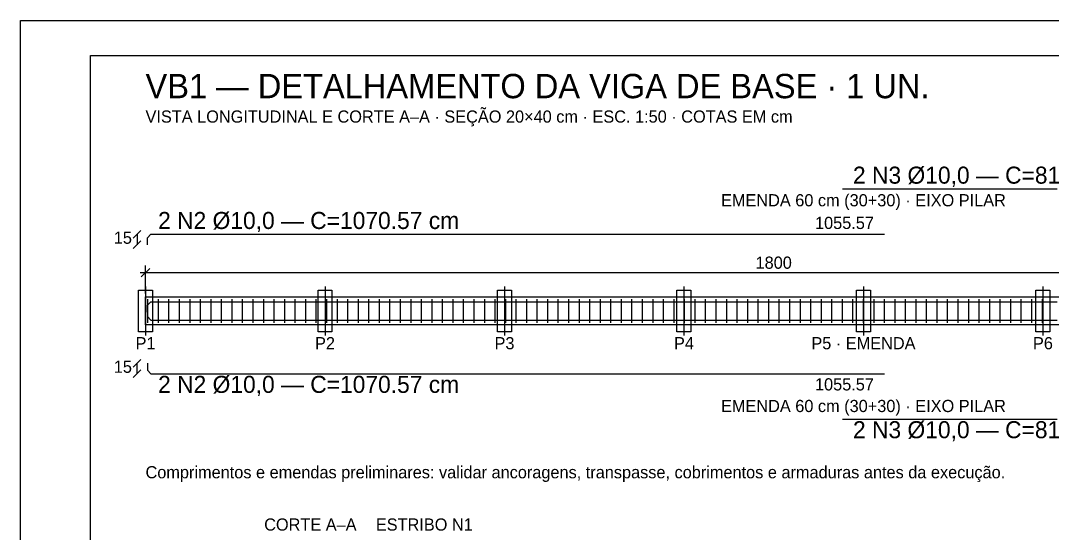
# Model space of a CAD drawing. Header units: millimetres. Extents: x 0 to 3648, y 0 to 594.
# Drawn here: x 1842 to 2137.6, y 446.9 to 594 of the extents above; entities that cross this region are included whole.
import ezdxf
from ezdxf.enums import TextEntityAlignment as Align

# ---------------------------------------------------------------- set-up
doc = ezdxf.new("R2010")
doc.units = ezdxf.units.MM
for name, color, linetype in [('COTAS', 4, 'CONTINUOUS'), ('EIXOS', 6, 'CONTINUOUS'), ('ESTRIBOS', 30, 'CONTINUOUS'), ('FORMAS', 7, 'CONTINUOUS'), ('MOLDURA', 7, 'CONTINUOUS'), ('TEXTOS', 2, 'CONTINUOUS')]:
    doc.layers.add(name, color=color, linetype=linetype)

msp = doc.modelspace()

# ---------------------------------------------------------------- linework, layer by layer
at = {"layer": 'COTAS'}
for p, q in [((1874.28493, 531.63882), (1876.48495, 533.83882)), ((1875.38494, 532.73882), (1875.38494, 529.73882)), ((1874.28493, 528.63882), (1876.48495, 530.83882)), ((1877.78491, 515.73882), (1877.78491, 523.73882)), ((1876.28501, 521.73882), (2239.28493, 521.73882)), ((1876.58499, 520.53882), (1878.98495, 522.93882)), ((1874.28493, 494.63882), (1876.48495, 496.83882)), ((1874.28493, 491.63882), (1876.48495, 493.83882)), ((1875.38494, 492.73883), (1875.38494, 495.73882))]:
    msp.add_line(p, q, dxfattribs=at)
at = {"layer": 'EIXOS'}
for p, q in [((1877.78491, 517.73882), (1877.78491, 503.73882)), ((1929.21357, 517.73882), (1929.21357, 503.73882)), ((1980.6421, 517.73882), (1980.6421, 503.73882)), ((2032.07064, 517.73882), (2032.07064, 503.73882)), ((2083.4993, 517.73882), (2083.4993, 503.73882)), ((2134.92783, 517.73882), (2134.92783, 503.73882)), ((1875.78496, 516.73882), (1879.78498, 516.73882)), ((1875.78496, 504.73882), (1875.78496, 516.73882)), ((1879.78498, 516.73882), (1879.78498, 504.73882)), ((1927.21349, 516.73882), (1931.21352, 516.73882)), ((1927.21349, 504.73882), (1927.21349, 516.73882)), ((1931.21352, 516.73882), (1931.21352, 504.73882)), ((1978.64215, 516.73882), (1982.64205, 516.73882)), ((1978.64215, 504.73882), (1978.64215, 516.73882)), ((1982.64205, 516.73882), (1982.64205, 504.73882)), ((2030.07069, 516.73882), (2034.07071, 516.73882)), ((2030.07069, 504.73882), (2030.07069, 516.73882)), ((2034.07071, 516.73882), (2034.07071, 504.73882)), ((2081.49922, 516.73882), (2085.49925, 516.73882)), ((2081.49922, 504.73882), (2081.49922, 516.73882)), ((2085.49925, 516.73882), (2085.49925, 504.73882)), ((2132.92788, 516.73882), (2136.92778, 516.73882)), ((2132.92788, 504.73882), (2132.92788, 516.73882)), ((2136.92778, 516.73882), (2136.92778, 504.73882)), ((1879.78498, 504.73882), (1875.78496, 504.73882)), ((1931.21352, 504.73882), (1927.21349, 504.73882)), ((1982.64205, 504.73882), (1978.64215, 504.73882)), ((2034.07071, 504.73882), (2030.07069, 504.73882)), ((2085.49925, 504.73882), (2081.49922, 504.73882)), ((2136.92778, 504.73882), (2132.92788, 504.73882))]:
    msp.add_line(p, q, dxfattribs=at)
at = {"layer": 'ESTRIBOS'}
for p, q in [((1878.38499, 514.13882), (1878.38499, 507.33883)), ((1881.40007, 514.13882), (1881.40007, 507.33883)), ((1884.41526, 514.13882), (1884.41526, 507.33883)), ((1887.43034, 514.13882), (1887.43034, 507.33883)), ((1890.44541, 514.13882), (1890.44541, 507.33883)), ((1893.46061, 514.13882), (1893.46061, 507.33883)), ((1896.47569, 514.13882), (1896.47569, 507.33883)), ((1899.49089, 514.13882), (1899.49089, 507.33883)), ((1902.50596, 514.13882), (1902.50596, 507.33883)), ((1905.52103, 514.13882), (1905.52103, 507.33883)), ((1908.53623, 514.13882), (1908.53623, 507.33883)), ((1911.55131, 514.13882), (1911.55131, 507.33883)), ((1914.56651, 514.13882), (1914.56651, 507.33883)), ((1917.58158, 514.13882), (1917.58158, 507.33883)), ((1920.59678, 514.13882), (1920.59678, 507.33883)), ((1923.61185, 514.13882), (1923.61185, 507.33883)), ((1926.62693, 514.13882), (1926.62693, 507.33883)), ((1929.64213, 514.13882), (1929.64213, 507.33883)), ((1932.6572, 514.13882), (1932.6572, 507.33883)), ((1935.6724, 514.13882), (1935.6724, 507.33883)), ((1938.68747, 514.13882), (1938.68747, 507.33883)), ((1941.70255, 514.13882), (1941.70255, 507.33883)), ((1944.71775, 514.13882), (1944.71775, 507.33883)), ((1947.73282, 514.13882), (1947.73282, 507.33883)), ((1950.74802, 514.13882), (1950.74802, 507.33883)), ((1953.7631, 514.13882), (1953.7631, 507.33883)), ((1956.7783, 514.13882), (1956.7783, 507.33883)), ((1959.79337, 514.13882), (1959.79337, 507.33883)), ((1962.80844, 514.13882), (1962.80844, 507.33883)), ((1965.82364, 514.13882), (1965.82364, 507.33883)), ((1968.83872, 514.13882), (1968.83872, 507.33883)), ((1971.85392, 514.13882), (1971.85392, 507.33883)), ((1974.86899, 514.13882), (1974.86899, 507.33883)), ((1977.88406, 514.13882), (1977.88406, 507.33883)), ((1980.89926, 514.13882), (1980.89926, 507.33883)), ((1983.91434, 514.13882), (1983.91434, 507.33883)), ((1986.92954, 514.13882), (1986.92954, 507.33883)), ((1989.94461, 514.13882), (1989.94461, 507.33883)), ((1992.95969, 514.13882), (1992.95969, 507.33883)), ((1995.97488, 514.13882), (1995.97488, 507.33883)), ((1998.98996, 514.13882), (1998.98996, 507.33883)), ((2002.00516, 514.13882), (2002.00516, 507.33883)), ((2005.02023, 514.13882), (2005.02023, 507.33883)), ((2008.03531, 514.13882), (2008.03531, 507.33883)), ((2011.05051, 514.13882), (2011.05051, 507.33883)), ((2014.06558, 514.13882), (2014.06558, 507.33883)), ((2017.08078, 514.13882), (2017.08078, 507.33883)), ((2020.09585, 514.13882), (2020.09585, 507.33883)), ((2023.11105, 514.13882), (2023.11105, 507.33883)), ((2026.12613, 514.13882), (2026.12613, 507.33883)), ((2029.14133, 514.13882), (2029.14133, 507.33883)), ((2032.1564, 514.13882), (2032.1564, 507.33883)), ((2035.17147, 514.13882), (2035.17147, 507.33883)), ((2038.18667, 514.13882), (2038.18667, 507.33883)), ((2041.20175, 514.13882), (2041.20175, 507.33883)), ((2044.21695, 514.13882), (2044.21695, 507.33883)), ((2047.23202, 514.13882), (2047.23202, 507.33883)), ((2050.2471, 514.13882), (2050.2471, 507.33883)), ((2053.26229, 514.13882), (2053.26229, 507.33883)), ((2056.27737, 514.13882), (2056.27737, 507.33883)), ((2059.29257, 514.13882), (2059.29257, 507.33883)), ((2062.30764, 514.13882), (2062.30764, 507.33883)), ((2065.32272, 514.13882), (2065.32272, 507.33883)), ((2068.33792, 514.13882), (2068.33792, 507.33883)), ((2071.35299, 514.13882), (2071.35299, 507.33883)), ((2074.36819, 514.13882), (2074.36819, 507.33883)), ((2077.38326, 514.13882), (2077.38326, 507.33883)), ((2080.39834, 514.13882), (2080.39834, 507.33883)), ((2083.41354, 514.13882), (2083.41354, 507.33883)), ((2086.42861, 514.13882), (2086.42861, 507.33883)), ((2089.44381, 514.13882), (2089.44381, 507.33883)), ((2092.45888, 514.13882), (2092.45888, 507.33883)), ((2095.47408, 514.13882), (2095.47408, 507.33883)), ((2098.48916, 514.13882), (2098.48916, 507.33883)), ((2101.50423, 514.13882), (2101.50423, 507.33883)), ((2104.51943, 514.13882), (2104.51943, 507.33883)), ((2107.53451, 514.13882), (2107.53451, 507.33883)), ((2110.5497, 514.13882), (2110.5497, 507.33883)), ((2113.56478, 514.13882), (2113.56478, 507.33883)), ((2116.57998, 514.13882), (2116.57998, 507.33883)), ((2119.59505, 514.13882), (2119.59505, 507.33883)), ((2122.61013, 514.13882), (2122.61013, 507.33883)), ((2125.62533, 514.13882), (2125.62533, 507.33883)), ((2128.6404, 514.13882), (2128.6404, 507.33883)), ((2131.6556, 514.13882), (2131.6556, 507.33883)), ((2134.67067, 514.13882), (2134.67067, 507.33883))]:
    msp.add_line(p, q, dxfattribs=at)
at = {"layer": 'FORMAS'}
for p, q in [((2077.4992, 545.73882), (2079.48325, 545.73882)), ((2079.48325, 545.73882), (2081.46717, 545.73882)), ((2081.46717, 545.73882), (2083.45122, 545.73882)), ((2083.45122, 545.73882), (2085.43515, 545.73882)), ((2085.43515, 545.73882), (2087.41907, 545.73882)), ((2087.41907, 545.73882), (2089.40312, 545.73882)), ((2089.40312, 545.73882), (2091.38704, 545.73882)), ((2091.38704, 545.73882), (2093.37097, 545.73882)), ((2093.37097, 545.73882), (2095.35502, 545.73882)), ((2095.35502, 545.73882), (2097.33894, 545.73882)), ((2097.33894, 545.73882), (2099.32287, 545.73882)), ((2099.32287, 545.73882), (2101.30692, 545.73882)), ((2101.30692, 545.73882), (2103.29084, 545.73882)), ((2103.29084, 545.73882), (2105.27489, 545.73882)), ((2105.27489, 545.73882), (2107.25881, 545.73882)), ((2107.25881, 545.73882), (2109.24274, 545.73882)), ((2109.24274, 545.73882), (2111.22679, 545.73882)), ((2111.22679, 545.73882), (2113.21071, 545.73882)), ((2113.21071, 545.73882), (2115.19476, 545.73882)), ((2115.19476, 545.73882), (2117.17869, 545.73882)), ((2117.17869, 545.73882), (2119.16261, 545.73882)), ((2119.16261, 545.73882), (2121.14666, 545.73882)), ((2121.14666, 545.73882), (2123.13058, 545.73882)), ((2123.13058, 545.73882), (2125.11463, 545.73882)), ((2125.11463, 545.73882), (2127.09856, 545.73882)), ((2127.09856, 545.73882), (2129.08248, 545.73882)), ((2129.08248, 545.73882), (2131.06641, 545.73882)), ((2131.06641, 545.73882), (2133.05046, 545.73882)), ((2133.05046, 545.73882), (2135.03451, 545.73882)), ((2135.03451, 545.73882), (2137.01843, 545.73882)), ((2137.01843, 545.73882), (2139.00235, 545.73882)), ((1878.38499, 531.72136), (1879.35004, 532.73882)), ((1879.35004, 532.73882), (1881.33258, 532.73882)), ((1881.33258, 532.73882), (1883.31513, 532.73882)), ((1883.31513, 532.73882), (1885.29768, 532.73882)), ((1885.29768, 532.73882), (1887.28022, 532.73882)), ((1887.28022, 532.73882), (1889.26277, 532.73882)), ((1889.26277, 532.73882), (1891.24532, 532.73882)), ((1891.24532, 532.73882), (1893.22786, 532.73882)), ((1893.22786, 532.73882), (1895.21029, 532.73882)), ((1895.21029, 532.73882), (1897.19296, 532.73882)), ((1897.19296, 532.73882), (1899.17538, 532.73882)), ((1899.17538, 532.73882), (1901.15793, 532.73882)), ((1901.15793, 532.73882), (1903.14047, 532.73882)), ((1903.14047, 532.73882), (1905.12302, 532.73882)), ((1905.12302, 532.73882), (1907.10557, 532.73882)), ((1907.10557, 532.73882), (1909.08812, 532.73882)), ((1909.08812, 532.73882), (1911.07066, 532.73882)), ((1911.07066, 532.73882), (1913.05321, 532.73882)), ((1913.05321, 532.73882), (1915.03576, 532.73882)), ((1915.03576, 532.73882), (1917.0183, 532.73882)), ((1917.0183, 532.73882), (1919.00085, 532.73882)), ((1919.00085, 532.73882), (1920.9834, 532.73882)), ((1920.9834, 532.73882), (1922.96595, 532.73882)), ((1922.96595, 532.73882), (1924.94849, 532.73882)), ((1924.94849, 532.73882), (1926.93104, 532.73882)), ((1926.93104, 532.73882), (1928.91346, 532.73882)), ((1928.91346, 532.73882), (1930.89613, 532.73882)), ((1930.89613, 532.73882), (1932.87856, 532.73882)), ((1932.87856, 532.73882), (1934.8611, 532.73882)), ((1934.8611, 532.73882), (1936.84365, 532.73882)), ((1936.84365, 532.73882), (1938.8262, 532.73882)), ((1938.8262, 532.73882), (1940.80874, 532.73882)), ((1940.80874, 532.73882), (1942.79129, 532.73882)), ((1942.79129, 532.73882), (1944.77384, 532.73882)), ((1944.77384, 532.73882), (1946.75639, 532.73882)), ((1946.75639, 532.73882), (1948.73893, 532.73882)), ((1948.73893, 532.73882), (1950.72148, 532.73882)), ((1950.72148, 532.73882), (1952.70403, 532.73882)), ((1952.70403, 532.73882), (1954.68657, 532.73882)), ((1954.68657, 532.73882), (1956.66912, 532.73882)), ((1956.66912, 532.73882), (1958.65167, 532.73882)), ((1958.65167, 532.73882), (1960.63421, 532.73882)), ((1960.63421, 532.73882), (1962.61664, 532.73882)), ((1962.61664, 532.73882), (1964.59931, 532.73882)), ((1964.59931, 532.73882), (1966.58173, 532.73882)), ((1966.58173, 532.73882), (1968.56428, 532.73882)), ((1968.56428, 532.73882), (1970.54682, 532.73882)), ((1970.54682, 532.73882), (1972.52937, 532.73882)), ((1972.52937, 532.73882), (1974.51192, 532.73882)), ((1974.51192, 532.73882), (1976.49447, 532.73882)), ((1976.49447, 532.73882), (1978.47701, 532.73882)), ((1978.47701, 532.73882), (1980.45956, 532.73882)), ((1980.45956, 532.73882), (1982.44211, 532.73882)), ((1982.44211, 532.73882), (1984.42465, 532.73882)), ((1984.42465, 532.73882), (1986.4072, 532.73882)), ((1986.4072, 532.73882), (1988.38975, 532.73882)), ((1988.38975, 532.73882), (1990.3723, 532.73882)), ((1990.3723, 532.73882), (1992.35484, 532.73882)), ((1992.35484, 532.73882), (1994.33739, 532.73882)), ((1994.33739, 532.73882), (1996.31981, 532.73882)), ((1996.31981, 532.73882), (1998.30248, 532.73882)), ((1998.30248, 532.73882), (2000.28491, 532.73882)), ((2000.28491, 532.73882), (2002.26745, 532.73882)), ((2002.26745, 532.73882), (2004.25, 532.73882)), ((2004.25, 532.73882), (2006.23255, 532.73882)), ((2006.23255, 532.73882), (2008.21509, 532.73882)), ((2008.21509, 532.73882), (2010.19764, 532.73882)), ((2010.19764, 532.73882), (2012.18019, 532.73882)), ((2012.18019, 532.73882), (2014.16274, 532.73882)), ((2014.16274, 532.73882), (2016.14528, 532.73882)), ((2016.14528, 532.73882), (2018.12783, 532.73882)), ((2018.12783, 532.73882), (2020.11038, 532.73882)), ((2020.11038, 532.73882), (2022.09292, 532.73882)), ((2022.09292, 532.73882), (2024.07547, 532.73882)), ((2024.07547, 532.73882), (2026.05802, 532.73882)), ((2026.05802, 532.73882), (2028.04056, 532.73882)), ((2028.04056, 532.73882), (2030.02299, 532.73882)), ((2030.02299, 532.73882), (2032.00566, 532.73882)), ((2032.00566, 532.73882), (2033.98808, 532.73882)), ((2033.98808, 532.73882), (2035.97063, 532.73882)), ((2035.97063, 532.73882), (2037.95318, 532.73882)), ((2037.95318, 532.73882), (2039.93572, 532.73882)), ((2039.93572, 532.73882), (2041.91827, 532.73882)), ((2041.91827, 532.73882), (2043.90082, 532.73882)), ((2043.90082, 532.73882), (2045.88336, 532.73882)), ((2045.88336, 532.73882), (2047.86591, 532.73882)), ((2047.86591, 532.73882), (2049.84846, 532.73882)), ((2049.84846, 532.73882), (2051.831, 532.73882)), ((2051.831, 532.73882), (2053.81355, 532.73882)), ((2053.81355, 532.73882), (2055.7961, 532.73882)), ((2055.7961, 532.73882), (2057.77865, 532.73882)), ((2057.77865, 532.73882), (2059.76119, 532.73882)), ((2059.76119, 532.73882), (2061.74374, 532.73882)), ((2061.74374, 532.73882), (2063.72616, 532.73882)), ((2063.72616, 532.73882), (2065.70883, 532.73882)), ((2065.70883, 532.73882), (2067.69126, 532.73882)), ((2067.69126, 532.73882), (2069.6738, 532.73882)), ((2069.6738, 532.73882), (2071.65635, 532.73882)), ((2071.65635, 532.73882), (2073.6389, 532.73882)), ((2073.6389, 532.73882), (2075.62144, 532.73882)), ((2075.62144, 532.73882), (2077.60399, 532.73882)), ((2077.60399, 532.73882), (2079.58654, 532.73882)), ((2079.58654, 532.73882), (2081.56909, 532.73882)), ((2081.56909, 532.73882), (2083.55163, 532.73882)), ((2083.55163, 532.73882), (2085.53418, 532.73882)), ((2085.53418, 532.73882), (2087.51673, 532.73882)), ((2087.51673, 532.73882), (2089.49927, 532.73882)), ((1878.38499, 529.73882), (1878.38499, 531.72136)), ((1877.78491, 514.73882), (2237.78491, 514.73882)), ((1877.78491, 506.73882), (1877.78491, 514.73882)), ((1878.38499, 512.35213), (1879.35004, 513.36959)), ((1878.38499, 510.36959), (1878.38499, 512.35213)), ((1879.35004, 513.36959), (1881.33258, 513.36959)), ((1881.33258, 513.36959), (1883.31513, 513.36959)), ((1883.31513, 513.36959), (1885.29768, 513.36959)), ((1885.29768, 513.36959), (1887.28022, 513.36959)), ((1887.28022, 513.36959), (1889.26277, 513.36959)), ((1889.26277, 513.36959), (1891.24532, 513.36959)), ((1891.24532, 513.36959), (1893.22786, 513.36959)), ((1893.22786, 513.36959), (1895.21029, 513.36959)), ((1895.21029, 513.36959), (1897.19296, 513.36959)), ((1897.19296, 513.36959), (1899.17538, 513.36959)), ((1899.17538, 513.36959), (1901.15793, 513.36959)), ((1901.15793, 513.36959), (1903.14047, 513.36959)), ((1903.14047, 513.36959), (1905.12302, 513.36959)), ((1905.12302, 513.36959), (1907.10557, 513.36959)), ((1907.10557, 513.36959), (1909.08812, 513.36959)), ((1909.08812, 513.36959), (1911.07066, 513.36959)), ((1911.07066, 513.36959), (1913.05321, 513.36959)), ((1913.05321, 513.36959), (1915.03576, 513.36959)), ((1915.03576, 513.36959), (1917.0183, 513.36959)), ((1917.0183, 513.36959), (1919.00085, 513.36959)), ((1919.00085, 513.36959), (1920.9834, 513.36959)), ((1920.9834, 513.36959), (1922.96595, 513.36959)), ((1922.96595, 513.36959), (1924.94849, 513.36959)), ((1924.94849, 513.36959), (1926.93104, 513.36959)), ((1926.93104, 513.36959), (1928.91346, 513.36959)), ((1928.91346, 513.36959), (1930.89613, 513.36959)), ((1930.89613, 513.36959), (1932.87856, 513.36959)), ((1932.87856, 513.36959), (1934.8611, 513.36959)), ((1934.8611, 513.36959), (1936.84365, 513.36959)), ((1936.84365, 513.36959), (1938.8262, 513.36959)), ((1938.8262, 513.36959), (1940.80874, 513.36959)), ((1940.80874, 513.36959), (1942.79129, 513.36959)), ((1942.79129, 513.36959), (1944.77384, 513.36959)), ((1944.77384, 513.36959), (1946.75639, 513.36959)), ((1946.75639, 513.36959), (1948.73893, 513.36959)), ((1948.73893, 513.36959), (1950.72148, 513.36959)), ((1950.72148, 513.36959), (1952.70403, 513.36959)), ((1952.70403, 513.36959), (1954.68657, 513.36959)), ((1954.68657, 513.36959), (1956.66912, 513.36959)), ((1956.66912, 513.36959), (1958.65167, 513.36959)), ((1958.65167, 513.36959), (1960.63421, 513.36959)), ((1960.63421, 513.36959), (1962.61664, 513.36959)), ((1962.61664, 513.36959), (1964.59931, 513.36959)), ((1964.59931, 513.36959), (1966.58173, 513.36959)), ((1966.58173, 513.36959), (1968.56428, 513.36959)), ((1968.56428, 513.36959), (1970.54682, 513.36959)), ((1970.54682, 513.36959), (1972.52937, 513.36959)), ((1972.52937, 513.36959), (1974.51192, 513.36959)), ((1974.51192, 513.36959), (1976.49447, 513.36959)), ((1976.49447, 513.36959), (1978.47701, 513.36959)), ((1978.47701, 513.36959), (1980.45956, 513.36959)), ((1980.45956, 513.36959), (1982.44211, 513.36959)), ((1982.44211, 513.36959), (1984.42465, 513.36959)), ((1984.42465, 513.36959), (1986.4072, 513.36959)), ((1986.4072, 513.36959), (1988.38975, 513.36959)), ((1988.38975, 513.36959), (1990.3723, 513.36959)), ((1990.3723, 513.36959), (1992.35484, 513.36959)), ((1992.35484, 513.36959), (1994.33739, 513.36959)), ((1994.33739, 513.36959), (1996.31981, 513.36959)), ((1996.31981, 513.36959), (1998.30248, 513.36959)), ((1998.30248, 513.36959), (2000.28491, 513.36959)), ((2000.28491, 513.36959), (2002.26745, 513.36959)), ((2002.26745, 513.36959), (2004.25, 513.36959)), ((2004.25, 513.36959), (2006.23255, 513.36959)), ((2006.23255, 513.36959), (2008.21509, 513.36959)), ((2008.21509, 513.36959), (2010.19764, 513.36959)), ((2010.19764, 513.36959), (2012.18019, 513.36959)), ((2012.18019, 513.36959), (2014.16274, 513.36959)), ((2014.16274, 513.36959), (2016.14528, 513.36959)), ((2016.14528, 513.36959), (2018.12783, 513.36959)), ((2018.12783, 513.36959), (2020.11038, 513.36959)), ((2020.11038, 513.36959), (2022.09292, 513.36959)), ((2022.09292, 513.36959), (2024.07547, 513.36959)), ((2024.07547, 513.36959), (2026.05802, 513.36959)), ((2026.05802, 513.36959), (2028.04056, 513.36959)), ((2028.04056, 513.36959), (2030.02299, 513.36959)), ((2030.02299, 513.36959), (2032.00566, 513.36959)), ((2032.00566, 513.36959), (2033.98808, 513.36959)), ((2033.98808, 513.36959), (2035.97063, 513.36959)), ((2035.97063, 513.36959), (2037.95318, 513.36959)), ((2037.95318, 513.36959), (2039.93572, 513.36959)), ((2039.93572, 513.36959), (2041.91827, 513.36959)), ((2041.91827, 513.36959), (2043.90082, 513.36959)), ((2043.90082, 513.36959), (2045.88336, 513.36959)), ((2045.88336, 513.36959), (2047.86591, 513.36959)), ((2047.86591, 513.36959), (2049.84846, 513.36959)), ((2049.84846, 513.36959), (2051.831, 513.36959)), ((2051.831, 513.36959), (2053.81355, 513.36959)), ((2053.81355, 513.36959), (2055.7961, 513.36959)), ((2055.7961, 513.36959), (2057.77865, 513.36959)), ((2057.77865, 513.36959), (2059.76119, 513.36959)), ((2059.76119, 513.36959), (2061.74374, 513.36959)), ((2061.74374, 513.36959), (2063.72616, 513.36959)), ((2063.72616, 513.36959), (2065.70883, 513.36959)), ((2065.70883, 513.36959), (2067.69126, 513.36959)), ((2067.69126, 513.36959), (2069.6738, 513.36959)), ((2069.6738, 513.36959), (2071.65635, 513.36959)), ((2071.65635, 513.36959), (2073.6389, 513.36959)), ((2073.6389, 513.36959), (2075.62144, 513.36959)), ((2075.62144, 513.36959), (2077.60399, 513.36959)), ((2077.4992, 513.36959), (2079.48325, 513.36959)), ((2077.60399, 513.36959), (2079.58654, 513.36959)), ((2079.48325, 513.36959), (2081.46717, 513.36959)), ((2079.58654, 513.36959), (2081.56909, 513.36959)), ((2081.46717, 513.36959), (2083.45122, 513.36959)), ((2081.56909, 513.36959), (2083.55163, 513.36959)), ((2083.45122, 513.36959), (2085.43515, 513.36959)), ((2083.55163, 513.36959), (2085.53418, 513.36959)), ((2085.43515, 513.36959), (2087.41907, 513.36959)), ((2085.53418, 513.36959), (2087.51673, 513.36959)), ((2087.41907, 513.36959), (2089.40312, 513.36959)), ((2087.51673, 513.36959), (2089.49927, 513.36959)), ((2089.40312, 513.36959), (2091.38704, 513.36959)), ((2091.38704, 513.36959), (2093.37097, 513.36959)), ((2093.37097, 513.36959), (2095.35502, 513.36959)), ((2095.35502, 513.36959), (2097.33894, 513.36959)), ((2097.33894, 513.36959), (2099.32287, 513.36959)), ((2099.32287, 513.36959), (2101.30692, 513.36959)), ((2101.30692, 513.36959), (2103.29084, 513.36959)), ((2103.29084, 513.36959), (2105.27489, 513.36959)), ((2105.27489, 513.36959), (2107.25881, 513.36959)), ((2107.25881, 513.36959), (2109.24274, 513.36959)), ((2109.24274, 513.36959), (2111.22679, 513.36959)), ((2111.22679, 513.36959), (2113.21071, 513.36959)), ((2113.21071, 513.36959), (2115.19476, 513.36959)), ((2115.19476, 513.36959), (2117.17869, 513.36959)), ((2117.17869, 513.36959), (2119.16261, 513.36959)), ((2119.16261, 513.36959), (2121.14666, 513.36959)), ((2121.14666, 513.36959), (2123.13058, 513.36959)), ((2123.13058, 513.36959), (2125.11463, 513.36959)), ((2125.11463, 513.36959), (2127.09856, 513.36959)), ((2127.09856, 513.36959), (2129.08248, 513.36959)), ((2129.08248, 513.36959), (2131.06641, 513.36959)), ((2131.06641, 513.36959), (2133.05046, 513.36959)), ((2133.05046, 513.36959), (2135.03451, 513.36959)), ((2135.03451, 513.36959), (2137.01843, 513.36959)), ((2137.01843, 513.36959), (2139.00235, 513.36959)), ((1878.38499, 511.10805), (1878.38499, 509.12551)), ((1878.38499, 509.12551), (1879.35004, 508.10806)), ((2237.78491, 506.73882), (1877.78491, 506.73882)), ((1879.35004, 508.10806), (1881.33258, 508.10806)), ((1881.33258, 508.10806), (1883.31513, 508.10806)), ((1883.31513, 508.10806), (1885.29768, 508.10806)), ((1885.29768, 508.10806), (1887.28022, 508.10806)), ((1887.28022, 508.10806), (1889.26277, 508.10806)), ((1889.26277, 508.10806), (1891.24532, 508.10806)), ((1891.24532, 508.10806), (1893.22786, 508.10806)), ((1893.22786, 508.10806), (1895.21041, 508.10806)), ((1895.21041, 508.10806), (1897.19296, 508.10806)), ((1897.19296, 508.10806), (1899.17538, 508.10806)), ((1899.17538, 508.10806), (1901.15805, 508.10806)), ((1901.15805, 508.10806), (1903.14047, 508.10806)), ((1903.14047, 508.10806), (1905.12302, 508.10806)), ((1905.12302, 508.10806), (1907.10557, 508.10806)), ((1907.10557, 508.10806), (1909.08812, 508.10806)), ((1909.08812, 508.10806), (1911.07066, 508.10806)), ((1911.07066, 508.10806), (1913.05321, 508.10806)), ((1913.05321, 508.10806), (1915.03576, 508.10806)), ((1915.03576, 508.10806), (1917.0183, 508.10806)), ((1917.0183, 508.10806), (1919.00085, 508.10806)), ((1919.00085, 508.10806), (1920.9834, 508.10806)), ((1920.9834, 508.10806), (1922.96595, 508.10806)), ((1922.96595, 508.10806), (1924.94849, 508.10806)), ((1924.94849, 508.10806), (1926.93104, 508.10806)), ((1926.93104, 508.10806), (1928.91359, 508.10806)), ((1928.91359, 508.10806), (1930.89613, 508.10806)), ((1930.89613, 508.10806), (1932.87856, 508.10806)), ((1932.87856, 508.10806), (1934.86123, 508.10806)), ((1934.86123, 508.10806), (1936.84365, 508.10806)), ((1936.84365, 508.10806), (1938.8262, 508.10806)), ((1938.8262, 508.10806), (1940.80874, 508.10806)), ((1940.80874, 508.10806), (1942.79129, 508.10806)), ((1942.79129, 508.10806), (1944.77384, 508.10806)), ((1944.77384, 508.10806), (1946.75639, 508.10806)), ((1946.75639, 508.10806), (1948.73893, 508.10806)), ((1948.73893, 508.10806), (1950.72148, 508.10806)), ((1950.72148, 508.10806), (1952.70403, 508.10806)), ((1952.70403, 508.10806), (1954.68657, 508.10806)), ((1954.68657, 508.10806), (1956.66912, 508.10806)), ((1956.66912, 508.10806), (1958.65167, 508.10806)), ((1958.65167, 508.10806), (1960.63421, 508.10806)), ((1960.63421, 508.10806), (1962.61676, 508.10806)), ((1962.61676, 508.10806), (1964.59931, 508.10806)), ((1964.59931, 508.10806), (1966.58173, 508.10806)), ((1966.58173, 508.10806), (1968.56428, 508.10806)), ((1968.56428, 508.10806), (1970.54682, 508.10806)), ((1970.54682, 508.10806), (1972.52937, 508.10806)), ((1972.52937, 508.10806), (1974.51192, 508.10806)), ((1974.51192, 508.10806), (1976.49447, 508.10806)), ((1976.49447, 508.10806), (1978.47701, 508.10806)), ((1978.47701, 508.10806), (1980.45956, 508.10806)), ((1980.45956, 508.10806), (1982.44211, 508.10806)), ((1982.44211, 508.10806), (1984.42465, 508.10806)), ((1984.42465, 508.10806), (1986.4072, 508.10806)), ((1986.4072, 508.10806), (1988.38975, 508.10806)), ((1988.38975, 508.10806), (1990.3723, 508.10806)), ((1990.3723, 508.10806), (1992.35484, 508.10806)), ((1992.35484, 508.10806), (1994.33739, 508.10806)), ((1994.33739, 508.10806), (1996.31994, 508.10806)), ((1996.31994, 508.10806), (1998.30248, 508.10806)), ((1998.30248, 508.10806), (2000.28491, 508.10806)), ((2000.28491, 508.10806), (2002.26745, 508.10806)), ((2002.26745, 508.10806), (2004.25, 508.10806)), ((2004.25, 508.10806), (2006.23255, 508.10806)), ((2006.23255, 508.10806), (2008.21509, 508.10806)), ((2008.21509, 508.10806), (2010.19764, 508.10806)), ((2010.19764, 508.10806), (2012.18019, 508.10806)), ((2012.18019, 508.10806), (2014.16274, 508.10806)), ((2014.16274, 508.10806), (2016.14528, 508.10806)), ((2016.14528, 508.10806), (2018.12783, 508.10806)), ((2018.12783, 508.10806), (2020.11038, 508.10806)), ((2020.11038, 508.10806), (2022.09292, 508.10806)), ((2022.09292, 508.10806), (2024.07547, 508.10806)), ((2024.07547, 508.10806), (2026.05802, 508.10806)), ((2026.05802, 508.10806), (2028.04056, 508.10806)), ((2028.04056, 508.10806), (2030.02299, 508.10806)), ((2030.02299, 508.10806), (2032.00566, 508.10806)), ((2032.00566, 508.10806), (2033.98808, 508.10806)), ((2033.98808, 508.10806), (2035.97063, 508.10806)), ((2035.97063, 508.10806), (2037.95318, 508.10806)), ((2037.95318, 508.10806), (2039.93572, 508.10806)), ((2039.93572, 508.10806), (2041.91827, 508.10806)), ((2041.91827, 508.10806), (2043.90082, 508.10806)), ((2043.90082, 508.10806), (2045.88336, 508.10806)), ((2045.88336, 508.10806), (2047.86591, 508.10806)), ((2047.86591, 508.10806), (2049.84846, 508.10806)), ((2049.84846, 508.10806), (2051.831, 508.10806)), ((2051.831, 508.10806), (2053.81355, 508.10806)), ((2053.81355, 508.10806), (2055.7961, 508.10806)), ((2055.7961, 508.10806), (2057.77865, 508.10806)), ((2057.77865, 508.10806), (2059.76119, 508.10806)), ((2059.76119, 508.10806), (2061.74374, 508.10806)), ((2061.74374, 508.10806), (2063.72616, 508.10806)), ((2063.72616, 508.10806), (2065.70883, 508.10806)), ((2065.70883, 508.10806), (2067.69126, 508.10806)), ((2067.69126, 508.10806), (2069.6738, 508.10806)), ((2069.6738, 508.10806), (2071.65635, 508.10806)), ((2071.65635, 508.10806), (2073.6389, 508.10806)), ((2073.6389, 508.10806), (2075.62144, 508.10806)), ((2075.62144, 508.10806), (2077.60399, 508.10806)), ((2077.4992, 508.10806), (2079.48325, 508.10806)), ((2077.60399, 508.10806), (2079.58654, 508.10806)), ((2079.48325, 508.10806), (2081.46717, 508.10806)), ((2079.58654, 508.10806), (2081.56909, 508.10806)), ((2081.46717, 508.10806), (2083.45122, 508.10806)), ((2081.56909, 508.10806), (2083.55163, 508.10806)), ((2083.45122, 508.10806), (2085.43515, 508.10806)), ((2083.55163, 508.10806), (2085.53418, 508.10806)), ((2085.43515, 508.10806), (2087.41907, 508.10806)), ((2085.53418, 508.10806), (2087.51673, 508.10806)), ((2087.41907, 508.10806), (2089.40312, 508.10806)), ((2087.51673, 508.10806), (2089.49927, 508.10806)), ((2089.40312, 508.10806), (2091.38704, 508.10806)), ((2091.38704, 508.10806), (2093.37097, 508.10806)), ((2093.37097, 508.10806), (2095.35502, 508.10806)), ((2095.35502, 508.10806), (2097.33894, 508.10806)), ((2097.33894, 508.10806), (2099.32287, 508.10806)), ((2099.32287, 508.10806), (2101.30692, 508.10806)), ((2101.30692, 508.10806), (2103.29084, 508.10806)), ((2103.29084, 508.10806), (2105.27489, 508.10806)), ((2105.27489, 508.10806), (2107.25881, 508.10806)), ((2107.25881, 508.10806), (2109.24274, 508.10806)), ((2109.24274, 508.10806), (2111.22679, 508.10806)), ((2111.22679, 508.10806), (2113.21071, 508.10806)), ((2113.21071, 508.10806), (2115.19476, 508.10806)), ((2115.19476, 508.10806), (2117.17869, 508.10806)), ((2117.17869, 508.10806), (2119.16261, 508.10806)), ((2119.16261, 508.10806), (2121.14666, 508.10806)), ((2121.14666, 508.10806), (2123.13058, 508.10806)), ((2123.13058, 508.10806), (2125.11463, 508.10806)), ((2125.11463, 508.10806), (2127.09856, 508.10806)), ((2127.09856, 508.10806), (2129.08248, 508.10806)), ((2129.08248, 508.10806), (2131.06641, 508.10806)), ((2131.06641, 508.10806), (2133.05046, 508.10806)), ((2133.05046, 508.10806), (2135.03451, 508.10806)), ((2135.03451, 508.10806), (2137.01843, 508.10806)), ((2137.01843, 508.10806), (2139.00235, 508.10806)), ((1878.38499, 495.73882), (1878.38499, 493.75628)), ((1878.38499, 493.75628), (1879.35004, 492.73883)), ((1879.35004, 492.73883), (1881.33258, 492.73883)), ((1881.33258, 492.73883), (1883.31513, 492.73883)), ((1883.31513, 492.73883), (1885.29768, 492.73883)), ((1885.29768, 492.73883), (1887.28022, 492.73883)), ((1887.28022, 492.73883), (1889.26277, 492.73883)), ((1889.26277, 492.73883), (1891.24532, 492.73883)), ((1891.24532, 492.73883), (1893.22786, 492.73883)), ((1893.22786, 492.73883), (1895.21041, 492.73883)), ((1895.21041, 492.73883), (1897.19296, 492.73883)), ((1897.19296, 492.73883), (1899.17538, 492.73883)), ((1899.17538, 492.73883), (1901.15805, 492.73883)), ((1901.15805, 492.73883), (1903.14047, 492.73883)), ((1903.14047, 492.73883), (1905.12302, 492.73883)), ((1905.12302, 492.73883), (1907.10557, 492.73883)), ((1907.10557, 492.73883), (1909.08812, 492.73883)), ((1909.08812, 492.73883), (1911.07066, 492.73883)), ((1911.07066, 492.73883), (1913.05321, 492.73883)), ((1913.05321, 492.73883), (1915.03576, 492.73883)), ((1915.03576, 492.73883), (1917.0183, 492.73883)), ((1917.0183, 492.73883), (1919.00085, 492.73883)), ((1919.00085, 492.73883), (1920.9834, 492.73883)), ((1920.9834, 492.73883), (1922.96595, 492.73883)), ((1922.96595, 492.73883), (1924.94849, 492.73883)), ((1924.94849, 492.73883), (1926.93104, 492.73883)), ((1926.93104, 492.73883), (1928.91359, 492.73883)), ((1928.91359, 492.73883), (1930.89613, 492.73883)), ((1930.89613, 492.73883), (1932.87856, 492.73883)), ((1932.87856, 492.73883), (1934.86123, 492.73883)), ((1934.86123, 492.73883), (1936.84365, 492.73883)), ((1936.84365, 492.73883), (1938.8262, 492.73883)), ((1938.8262, 492.73883), (1940.80874, 492.73883)), ((1940.80874, 492.73883), (1942.79129, 492.73883)), ((1942.79129, 492.73883), (1944.77384, 492.73883)), ((1944.77384, 492.73883), (1946.75639, 492.73883)), ((1946.75639, 492.73883), (1948.73893, 492.73883)), ((1948.73893, 492.73883), (1950.72148, 492.73883)), ((1950.72148, 492.73883), (1952.70403, 492.73883)), ((1952.70403, 492.73883), (1954.68657, 492.73883)), ((1954.68657, 492.73883), (1956.66912, 492.73883)), ((1956.66912, 492.73883), (1958.65167, 492.73883)), ((1958.65167, 492.73883), (1960.63421, 492.73883)), ((1960.63421, 492.73883), (1962.61676, 492.73883)), ((1962.61676, 492.73883), (1964.59931, 492.73883)), ((1964.59931, 492.73883), (1966.58173, 492.73883)), ((1966.58173, 492.73883), (1968.56428, 492.73883)), ((1968.56428, 492.73883), (1970.54682, 492.73883)), ((1970.54682, 492.73883), (1972.52937, 492.73883)), ((1972.52937, 492.73883), (1974.51192, 492.73883)), ((1974.51192, 492.73883), (1976.49447, 492.73883)), ((1976.49447, 492.73883), (1978.47701, 492.73883)), ((1978.47701, 492.73883), (1980.45956, 492.73883)), ((1980.45956, 492.73883), (1982.44211, 492.73883)), ((1982.44211, 492.73883), (1984.42465, 492.73883)), ((1984.42465, 492.73883), (1986.4072, 492.73883)), ((1986.4072, 492.73883), (1988.38975, 492.73883)), ((1988.38975, 492.73883), (1990.3723, 492.73883)), ((1990.3723, 492.73883), (1992.35484, 492.73883)), ((1992.35484, 492.73883), (1994.33739, 492.73883)), ((1994.33739, 492.73883), (1996.31994, 492.73883)), ((1996.31994, 492.73883), (1998.30248, 492.73883)), ((1998.30248, 492.73883), (2000.28491, 492.73883)), ((2000.28491, 492.73883), (2002.26745, 492.73883)), ((2002.26745, 492.73883), (2004.25, 492.73883)), ((2004.25, 492.73883), (2006.23255, 492.73883)), ((2006.23255, 492.73883), (2008.21509, 492.73883)), ((2008.21509, 492.73883), (2010.19764, 492.73883)), ((2010.19764, 492.73883), (2012.18019, 492.73883)), ((2012.18019, 492.73883), (2014.16274, 492.73883)), ((2014.16274, 492.73883), (2016.14528, 492.73883)), ((2016.14528, 492.73883), (2018.12783, 492.73883)), ((2018.12783, 492.73883), (2020.11038, 492.73883)), ((2020.11038, 492.73883), (2022.09292, 492.73883)), ((2022.09292, 492.73883), (2024.07547, 492.73883)), ((2024.07547, 492.73883), (2026.05802, 492.73883)), ((2026.05802, 492.73883), (2028.04056, 492.73883)), ((2028.04056, 492.73883), (2030.02299, 492.73883)), ((2030.02299, 492.73883), (2032.00566, 492.73883)), ((2032.00566, 492.73883), (2033.98808, 492.73883)), ((2033.98808, 492.73883), (2035.97063, 492.73883)), ((2035.97063, 492.73883), (2037.95318, 492.73883)), ((2037.95318, 492.73883), (2039.93572, 492.73883)), ((2039.93572, 492.73883), (2041.91827, 492.73883)), ((2041.91827, 492.73883), (2043.90082, 492.73883)), ((2043.90082, 492.73883), (2045.88336, 492.73883)), ((2045.88336, 492.73883), (2047.86591, 492.73883)), ((2047.86591, 492.73883), (2049.84846, 492.73883)), ((2049.84846, 492.73883), (2051.831, 492.73883)), ((2051.831, 492.73883), (2053.81355, 492.73883)), ((2053.81355, 492.73883), (2055.7961, 492.73883)), ((2055.7961, 492.73883), (2057.77865, 492.73883)), ((2057.77865, 492.73883), (2059.76119, 492.73883)), ((2059.76119, 492.73883), (2061.74374, 492.73883)), ((2061.74374, 492.73883), (2063.72616, 492.73883)), ((2063.72616, 492.73883), (2065.70883, 492.73883)), ((2065.70883, 492.73883), (2067.69126, 492.73883)), ((2067.69126, 492.73883), (2069.6738, 492.73883)), ((2069.6738, 492.73883), (2071.65635, 492.73883)), ((2071.65635, 492.73883), (2073.6389, 492.73883)), ((2073.6389, 492.73883), (2075.62144, 492.73883)), ((2075.62144, 492.73883), (2077.60399, 492.73883)), ((2077.60399, 492.73883), (2079.58654, 492.73883)), ((2079.58654, 492.73883), (2081.56909, 492.73883)), ((2081.56909, 492.73883), (2083.55163, 492.73883)), ((2083.55163, 492.73883), (2085.53418, 492.73883)), ((2085.53418, 492.73883), (2087.51673, 492.73883)), ((2087.51673, 492.73883), (2089.49927, 492.73883)), ((2077.4992, 479.73882), (2079.48325, 479.73882)), ((2079.48325, 479.73882), (2081.46717, 479.73882)), ((2081.46717, 479.73882), (2083.45122, 479.73882)), ((2083.45122, 479.73882), (2085.43515, 479.73882)), ((2085.43515, 479.73882), (2087.41907, 479.73882)), ((2087.41907, 479.73882), (2089.40312, 479.73882)), ((2089.40312, 479.73882), (2091.38704, 479.73882)), ((2091.38704, 479.73882), (2093.37097, 479.73882)), ((2093.37097, 479.73882), (2095.35502, 479.73882)), ((2095.35502, 479.73882), (2097.33894, 479.73882)), ((2097.33894, 479.73882), (2099.32287, 479.73882)), ((2099.32287, 479.73882), (2101.30692, 479.73882)), ((2101.30692, 479.73882), (2103.29084, 479.73882)), ((2103.29084, 479.73882), (2105.27489, 479.73882)), ((2105.27489, 479.73882), (2107.25881, 479.73882)), ((2107.25881, 479.73882), (2109.24274, 479.73882)), ((2109.24274, 479.73882), (2111.22679, 479.73882)), ((2111.22679, 479.73882), (2113.21071, 479.73882)), ((2113.21071, 479.73882), (2115.19476, 479.73882)), ((2115.19476, 479.73882), (2117.17869, 479.73882)), ((2117.17869, 479.73882), (2119.16261, 479.73882)), ((2119.16261, 479.73882), (2121.14666, 479.73882)), ((2121.14666, 479.73882), (2123.13058, 479.73882)), ((2123.13058, 479.73882), (2125.11463, 479.73882)), ((2125.11463, 479.73882), (2127.09856, 479.73882)), ((2127.09856, 479.73882), (2129.08248, 479.73882)), ((2129.08248, 479.73882), (2131.06641, 479.73882)), ((2131.06641, 479.73882), (2133.05046, 479.73882)), ((2133.05046, 479.73882), (2135.03451, 479.73882)), ((2135.03451, 479.73882), (2137.01843, 479.73882)), ((2137.01843, 479.73882), (2139.00235, 479.73882))]:
    msp.add_line(p, q, dxfattribs=at)
at = {"layer": 'MOLDURA'}
for p, q in [((1842.00003, 594), (2683, 594)), ((1842.00003, -0.00003), (1842.00003, 594)), ((1862.00003, 584), (2673, 584)), ((1862.00003, 9.99997), (1862.00003, 584))]:
    msp.add_line(p, q, dxfattribs=at)

# ---------------------------------------------------------------- texts
at = {"layer": 'COTAS'}
msp.add_text('1800', height=3.49162, dxfattribs=at).set_placement((2057.78491, 522.83882), align=Align.CENTER)
at = {"layer": 'TEXTOS'}
for s, height, p in [('VB1 — DETALHAMENTO DA VIGA DE BASE · 1 UN.', 6.98205, (1877.78491, 571.73882)), ('VISTA LONGITUDINAL E CORTE A–A · SEÇÃO 20×40 cm · ESC. 1:50 · COTAS EM cm', 3.49231, (1877.78491, 564.73882)), ('2 N3 Ø10,0 — C=813.43 cm', 4.88718, (2080.49925, 547.23882)), ('2 N2 Ø10,0 — C=1070.57 cm', 4.88718, (1881.38492, 534.23882)), ('2 N2 Ø10,0 — C=1070.57 cm', 4.88718, (1881.38492, 487.23882)), ('2 N3 Ø10,0 — C=813.43 cm', 4.88718, (2080.49925, 474.23882)), ('Comprimentos e emendas preliminares: validar ancoragens, transpasse, cobrimentos e armaduras antes da execução.', 3.49231, (1877.78491, 462.73883)), ('CORTE A–A', 3.49231, (1911.78493, 447.73883)), ('ESTRIBO N1', 3.49231, (1943.78501, 447.73883))]:
    msp.add_text(s, height=height, dxfattribs=at).set_placement(p)
for s, p in [('EMENDA 60 cm (30+30) · EIXO PILAR', (2083.4993, 540.73882)), ('P1', (1877.78491, 499.73882)), ('P2', (1929.21357, 499.73882)), ('P3', (1980.6421, 499.73882)), ('P4', (2032.07064, 499.73882)), ('P5 · EMENDA', (2083.4993, 499.73882)), ('P6', (2134.92783, 499.73882)), ('EMENDA 60 cm (30+30) · EIXO PILAR', (2083.4993, 481.73882))]:
    msp.add_text(s, height=3.49231, dxfattribs=at).set_placement(p, align=Align.CENTER)
for s, p in [('1055.57', (2086.49922, 534.23882)), ('15', (1873.88492, 529.98882)), ('15', (1873.88492, 492.98882)), ('1055.57', (2086.49922, 487.93883))]:
    msp.add_text(s, height=3.49231, dxfattribs=at).set_placement(p, align=Align.RIGHT)

doc.saveas('drawing.dxf')
